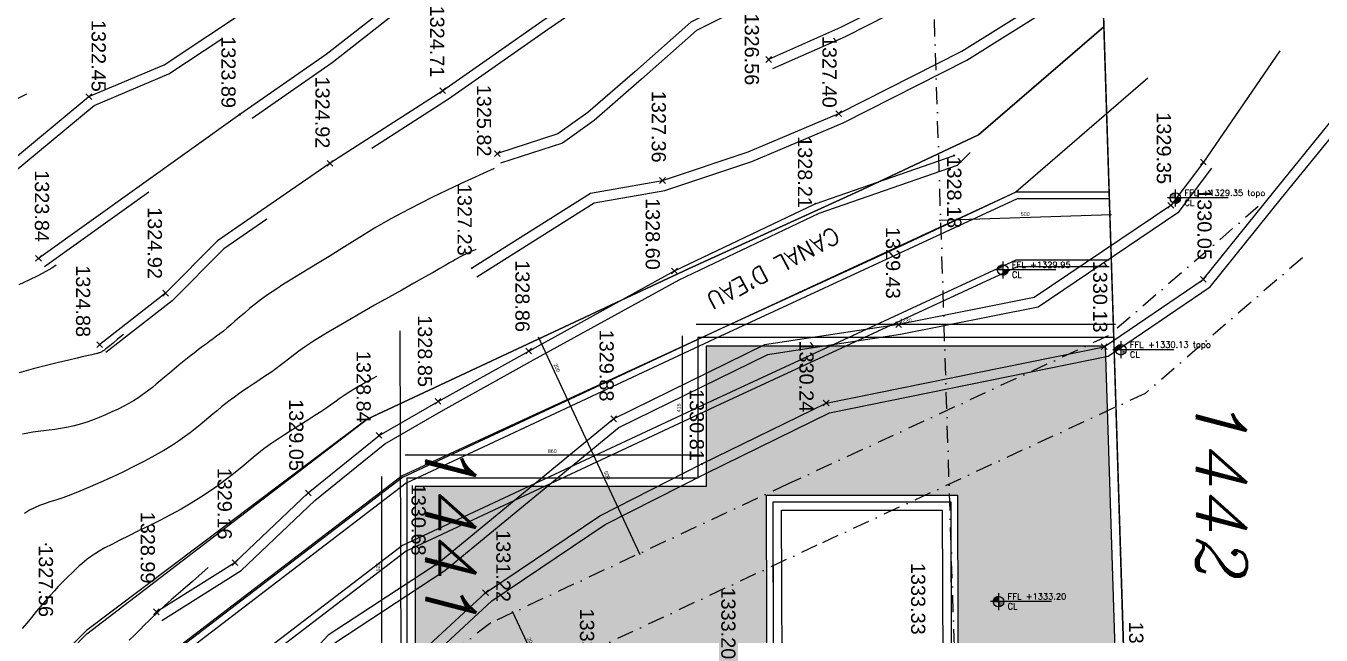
# Model space of a CAD drawing. Header units: centimetres. Extents: x 96271 to 179142, y 9855 to 112216.
# Drawn here: x 137751 to 141579, y 83187 to 84986 of the extents above; entities that cross this region are included whole.
import ezdxf
from ezdxf.enums import TextEntityAlignment as Align

# ---------------------------------------------------------------- set-up
doc = ezdxf.new("R2010")
doc.units = ezdxf.units.CM
doc.header["$LTSCALE"] = 100
doc.header["$MEASUREMENT"] = 0
doc.header["$PDSIZE"] = 0.2
doc.linetypes.add('DASHDOT', pattern=[1, 0.5, -0.25, 0, -0.25])
doc.linetypes.add('HIDDEN', pattern=[0.375, 0.25, -0.125])
doc.layers.get('0').update_dxf_attribs({"linetype": 'CONTINUOUS'})
doc.layers.get('DEFPOINTS').update_dxf_attribs({"linetype": 'CONTINUOUS'})
for name, color, linetype in [('A-Dim', 2, 'CONTINUOUS'), ('A-Otln-Lot Limit', 4, 'CONTINUOUS'), ('A-Setback', 3, 'DASHDOT'), ('A-Slab limit', 53, 'CONTINUOUS'), ('A-Wall-Prht', 2, 'CONTINUOUS'), ('C-TOPO-MAJR', 235, 'CONTINUOUS'), ('C-TOPO-MINR', 145, 'CONTINUOUS'), ("coupe aa'", 6, 'CONTINUOUS'), ('jal er', 5, 'CONTINUOUS'), ('LIM-1441', 7, 'CONTINUOUS'), ('NEW-LIM', 5, 'CONTINUOUS'), ('NUMEROPARCELLE', 7, 'CONTINUOUS'), ('plan-elevation level', 7, 'CONTINUOUS'), ('PLANTS', 75, 'CONTINUOUS'), ('V-NODE', 1, 'CONTINUOUS'), ('V-NODE-TEXT', 11, 'CONTINUOUS')]:
    doc.layers.add(name, color=color, linetype=linetype)
doc.layers.add('cadre', color=7, linetype='CONTINUOUS', lineweight=0)
doc.styles.add('I', font='ITALICC.SHX')
doc.styles.add('L120', font='simplex.shx', dxfattribs={"height": 0.35})
doc.styles.add('ROMAND', font='romand.shx', dxfattribs={"height": 10})
doc.styles.get("Standard").update_dxf_attribs({"font": 'arial.ttf'})
doc.styles.add('style', font='italicc.shx', dxfattribs={"height": 2})
doc.dimstyles.new('1-50', dxfattribs={"dimtxt": 11.25, "dimasz": 5, "dimexe": 5, "dimexo": 5, "dimgap": 5, "dimtad": 1, "dimdec": 1, "dimrnd": 0.5, "dimzin": 12, "dimdsep": 46, "dimtxsty": 'Standard', "dimblk": 'ARCHTICK', "dimcen": 0.09, "dimdle": 5, "dimadec": 0, "dimazin": 3, "dimtfac": 1, "dimtdec": 1, "dimtix": 1, "dimtofl": 0, "dimtmove": 1, "dimatfit": 3, "dimfxl": 5, "dimtolj": 1, "dimtzin": 0, "dimarcsym": 0})
pattern_1 = [(90, (894916.29, -703049.082), (14.2875, 7.14375), [0, -14.2875])]

# ---------------------------------------------------------------- blocks, each defined once
blk = doc.blocks.new('A$C5EE75B5F')
at = {"layer": 'C-TOPO-MAJR', "linetype": 'Continuous', "lineweight": -3}
blk.add_lwpolyline([(56.225, 21.206), (56.369, 21.034), (56.48, 20.902), (56.563, 20.803), (56.622, 20.732), (56.661, 20.682), (56.687, 20.649), (56.703, 20.626), (56.715, 20.608), (56.725, 20.589), (56.736, 20.569), (56.746, 20.548), (56.756, 20.527), (56.765, 20.505), (56.774, 20.483), (56.781, 20.461), (56.788, 20.44), (56.794, 20.418), (56.801, 20.388), (56.81, 20.343), (56.826, 20.274), (56.848, 20.173), (56.881, 20.032), (56.925, 19.843), (56.983, 19.597), (57.057, 19.291), (57.145, 18.934), (57.247, 18.539), (57.361, 18.121)], dxfattribs=at)
at = {"layer": 'C-TOPO-MINR', "linetype": 'Continuous', "lineweight": -3}
for points in [[(51.326, 32.165), (51.779, 31.171), (52.176, 30.343), (52.522, 29.658), (52.826, 29.094), (53.092, 28.628), (53.329, 28.237), (53.542, 27.898), (53.739, 27.589), (53.926, 27.29), (54.103, 26.999), (54.273, 26.717), (54.436, 26.446), (54.594, 26.187), (54.746, 25.941), (54.895, 25.709), (55.041, 25.492), (55.185, 25.293), (55.326, 25.108), (55.462, 24.939), (55.594, 24.783), (55.718, 24.639), (55.835, 24.506), (55.944, 24.383), (56.042, 24.269), (56.129, 24.162), (56.208, 24.061), (56.282, 23.962), (56.354, 23.864), (56.426, 23.764), (56.501, 23.659), (56.583, 23.547), (56.674, 23.427), (56.776, 23.295), (56.887, 23.154), (57.006, 23.008), (57.128, 22.859), (57.251, 22.71), (57.372, 22.565), (57.488, 22.425), (57.598, 22.295), (57.697, 22.176), (57.789, 22.065), (57.874, 21.959), (57.954, 21.854), (58.031, 21.746), (58.107, 21.633), (58.183, 21.509), (58.262, 21.371), (58.345, 21.218), (58.43, 21.05), (58.515, 20.87), (58.6, 20.682), (58.681, 20.488), (58.756, 20.291), (58.825, 20.094), (58.884, 19.9), (58.934, 19.711), (58.974, 19.528), (59.007, 19.35), (59.034, 19.177), (59.057, 19.009), (59.077, 18.845), (59.097, 18.686), (59.118, 18.531), (59.143, 18.38), (59.175, 18.228)], [(53.71, 31.637), (53.718, 31.621), (53.734, 31.584), (53.759, 31.532), (53.789, 31.467), (53.823, 31.394), (53.86, 31.316), (53.899, 31.238), (53.936, 31.164), (53.973, 31.095), (54.012, 31.025), (54.058, 30.946), (54.114, 30.848), (54.186, 30.724), (54.278, 30.564), (54.394, 30.361), (54.539, 30.106), (54.714, 29.793), (54.915, 29.434), (55.135, 29.043), (55.365, 28.634), (55.599, 28.222), (55.83, 27.822), (56.05, 27.447), (56.252, 27.112), (56.43, 26.829), (56.587, 26.592), (56.724, 26.394), (56.846, 26.227), (56.955, 26.084), (57.055, 25.957), (57.148, 25.837), (57.239, 25.718), (57.33, 25.592), (57.422, 25.46), (57.513, 25.323), (57.605, 25.183), (57.698, 25.041), (57.792, 24.9), (57.886, 24.76), (57.98, 24.623), (58.076, 24.49), (58.172, 24.361), (58.269, 24.234), (58.368, 24.109), (58.469, 23.985), (58.572, 23.86), (58.677, 23.734), (58.785, 23.605), (58.896, 23.472), (59.01, 23.333), (59.128, 23.182), (59.251, 23.017), (59.38, 22.834), (59.515, 22.63), (59.656, 22.4), (59.805, 22.14), (59.961, 21.851), (60.122, 21.537), (60.283, 21.209), (60.44, 20.874), (60.591, 20.542), (60.731, 20.221), (60.855, 19.921), (60.962, 19.65), (61.048, 19.414), (61.117, 19.211), (61.175, 19.031), (61.229, 18.871), (61.283, 18.722), (61.345, 18.578), (61.419, 18.434), (61.511, 18.281)], [(57.465, 28.686), (57.644, 28.368), (57.795, 28.111), (57.923, 27.903), (58.033, 27.732), (58.132, 27.588), (58.224, 27.458), (58.315, 27.33), (58.41, 27.194), (58.513, 27.04), (58.623, 26.87), (58.738, 26.69), (58.854, 26.505), (58.969, 26.32), (59.082, 26.141), (59.188, 25.972), (59.287, 25.819), (59.375, 25.685), (59.456, 25.567), (59.533, 25.46), (59.609, 25.359), (59.688, 25.259), (59.773, 25.155), (59.866, 25.042), (59.973, 24.915), (60.094, 24.769), (60.229, 24.605), (60.376, 24.421), (60.532, 24.218), (60.696, 23.996), (60.865, 23.754), (61.037, 23.492), (61.21, 23.211), (61.383, 22.911), (61.552, 22.598), (61.718, 22.28), (61.878, 21.964), (62.03, 21.657), (62.173, 21.366), (62.306, 21.099), (62.427, 20.863), (62.534, 20.662), (62.629, 20.494), (62.715, 20.355), (62.792, 20.238), (62.864, 20.14), (62.932, 20.055), (62.999, 19.978), (63.065, 19.904), (63.134, 19.829), (63.207, 19.751), (63.284, 19.669), (63.368, 19.583), (63.461, 19.49), (63.563, 19.391), (63.676, 19.283), (63.802, 19.167), (63.941, 19.041), (64.091, 18.907), (64.25, 18.769), (64.415, 18.628), (64.583, 18.487), (64.751, 18.349), (64.917, 18.215)], [(63.114, 23.712), (63.52, 23.248), (63.833, 22.891), (64.069, 22.622), (64.246, 22.423), (64.38, 22.275), (64.487, 22.161), (64.584, 22.061), (64.687, 21.956), (64.809, 21.833), (64.949, 21.693), (65.101, 21.541), (65.26, 21.381)], [(54.177, 19.217), (54.265, 19.095), (54.371, 18.912), (54.493, 18.68), (54.624, 18.409), (54.763, 18.111)], [(49.127, 18.341), (49.273, 18.044)]]:
    blk.add_lwpolyline(points, dxfattribs=at)
at = {"layer": "coupe aa'", "linetype": 'HIDDEN', "flags": 128}
blk.add_lwpolyline([(18.622, 29.262), (100.399, 29.522)], dxfattribs=at)
at = {"layer": 'jal er', "flags": 128}
for points, elevation in [([(68.111, 27.26), (66.112, 29.92), (64.093, 32.099), (61.839, 35.447), (60.321, 38.441), (58.54, 42.08), (56.872, 50.319), (54.824, 53.336), (52.201, 55.448), (50.113, 57.149), (48.368, 58.215), (46.738, 59.059), (43.305, 60.353)], 1331.25), ([(67.871, 27.08), (65.881, 29.728), (63.857, 31.912), (61.58, 35.295), (60.052, 38.307), (58.254, 41.983), (56.59, 50.2), (54.601, 53.131), (52.012, 55.215), (49.939, 56.904), (48.221, 57.954), (46.616, 58.785), (43.199, 60.072)], 1331.25), ([(47.852, 55.397), (51.136, 53.133)], 1329.178), ([(51.317, 53.373), (52.634, 52.38), (55.421, 48.251), (56.231, 44.181), (56.828, 40.252), (58.973, 35.867), (63.21, 30.711), (65.343, 27.456), (68.218, 24.796)], 1329.209), ([(54.267, 31.5), (52.058, 35.013), (51.679, 37.143), (50.837, 39.676), (49.702, 42.355), (47.862, 45.996), (46.37, 48.373), (44.78, 49.938), (43.677, 51.108), (40.834, 52.844)], 1327.23), ([(54.521, 31.66), (52.343, 35.123), (51.971, 37.217), (51.118, 39.782), (49.974, 42.481), (48.124, 46.144), (46.605, 48.562), (44.994, 50.148), (43.868, 51.343), (40.99, 53.1)], 1327.23), ([(51.136, 53.133), (52.413, 52.171), (55.139, 48.133), (55.935, 44.129), (56.538, 40.162), (58.719, 35.704), (62.968, 30.533), (65.112, 27.261), (68.014, 24.576)], 1329.209), ([(41.178, 50.224), (42.567, 49.107), (44.425, 47.444), (45.879, 44.928), (47.163, 42.411), (48.104, 40.279)], 1327.03), ([(41.366, 50.458), (42.761, 49.336), (44.661, 47.635), (46.143, 45.071), (47.434, 42.54), (48.378, 40.4)], 1327.03), ([(38.874, 48.665), (42.13, 47.222), (43.858, 44.642), (45.313, 42.194), (46.428, 39.796), (47.25, 38.154), (48.691, 36.526), (49.903, 35.122), (50.573, 34.183), (51.171, 32.358)], 1326.096), ([(38.752, 48.391), (41.929, 46.983), (43.604, 44.482), (45.047, 42.054), (46.158, 39.666), (46.999, 37.985), (48.465, 36.329), (49.667, 34.937), (50.302, 34.046), (50.886, 32.265)], 1326.096), ([(51.223, 45.864), (50.854, 46.244)], 1328.99), ([(64.419, 22.18), (62.965, 24.506), (60.907, 26.672), (59.209, 28.766), (58.205, 30.511), (56.717, 33.188), (54.35, 37.499), (52.366, 41.661), (50.94, 45.766)], 1328.99), ([(64.673, 22.339), (63.203, 24.691), (61.133, 26.87), (59.457, 28.936), (58.466, 30.659), (56.98, 33.333), (54.617, 37.636), (52.644, 41.775), (51.223, 45.864)], 1328.99), ([(39.926, 43.848), (40.631, 42.962), (43.147, 39.183), (43.976, 37.971), (46.979, 33.577), (49.026, 30.646), (51.169, 27.318), (53.466, 23.985), (55.007, 22.453), (56.528, 20.507)], 1324.872), ([(38.98, 40.275), (41.505, 36.808), (43.587, 33.59), (46.534, 29.032), (47.961, 27.198), (49.732, 24.648), (53.982, 18.697)], 1323.699), ([(51.288, 17.672), (49.202, 20.186), (48.266, 22.41), (46.568, 24.963), (44.689, 27.473), (43.405, 29.474), (41.728, 32.187), (40.667, 33.853), (38.52, 36.658), (37.079, 38.193), (35.32, 39.888)], 1322.87)]:
    blk.add_lwpolyline(points, dxfattribs=dict(at, elevation=elevation))
at = {"layer": 'jal er', "linetype": 'HIDDEN', "ltscale": 0.3, "flags": 128}
for points, elevation in [([(40.161, 44.035), (40.874, 43.139), (43.396, 39.351), (44.224, 38.14), (47.226, 33.747), (49.275, 30.813), (51.419, 27.484), (53.697, 24.178), (55.232, 22.652), (56.764, 20.692)], 1324.872), ([(39.223, 40.452), (41.752, 36.978), (43.839, 33.753), (46.779, 29.206), (48.203, 27.376), (49.977, 24.821), (54.226, 18.871)], 1323.699), ([(51.519, 17.863), (49.461, 20.343), (48.532, 22.552), (46.813, 25.136), (44.936, 27.644), (43.659, 29.634), (41.982, 32.346), (40.913, 34.025), (38.749, 36.852), (37.293, 38.404), (35.528, 40.104)], 1322.87)]:
    blk.add_lwpolyline(points, dxfattribs=dict(at, elevation=elevation))
at = {"layer": 'LIM-1441', "color": 1, "elevation": 1345.562}
blk.add_lwpolyline([(36.854, 49.863), (88.453, 51.506), (88.422, 39.625), (92.101, 23.471), (93.457, 17.516), (93.028, 12.883), (92.182, 10.475), (30.787, 11.689), (29.771, 13.243), (24.777, 18.653), (24.929, 24.436), (25.298, 31.574), (25.57, 38.291), (24.799, 43.04), (29.206, 42.338), (36.853, 49.863)], dxfattribs=at)
at = {"layer": 'NEW-LIM', "color": 4, "linetype": 'HIDDEN', "elevation": 1345.562}
for points in [[(47.143, 50.19), (50.329, 46.49), (51.941, 43.054), (54.292, 37.917), (58.728, 28.415), (64.976, 20.114), (68.283, 16.827), (72.89, 14.031), (79.316, 10.716)], [(49.711, 50.273), (52.024, 47.587), (53.756, 43.895), (56.107, 38.756), (60.401, 29.446), (66.555, 21.398), (69.517, 18.418), (73.928, 15.893), (83.041, 10.7)]]:
    blk.add_lwpolyline(points, dxfattribs=at)
at = {"layer": 'V-NODE', "color": 7, "lineweight": -2}
for p, q in [((51.051, 53.048, 1330.853), (51.221, 53.218, 1330.853)), ((51.051, 53.218, 1330.853), (51.221, 53.048, 1330.853)), ((51.119, 53.116, 1329.209), (51.153, 53.15, 1329.209)), ((51.119, 53.15, 1329.209), (51.153, 53.116, 1329.209)), ((54.516, 53.046, 1331.722), (54.686, 53.216, 1331.722)), ((54.516, 53.216, 1331.722), (54.686, 53.046, 1331.722)), ((54.584, 53.114, 1330.047), (54.618, 53.148, 1330.047)), ((54.584, 53.148, 1330.047), (54.618, 53.114, 1330.047)), ((52.328, 52.086, 1330.884), (52.498, 52.256, 1330.884)), ((52.328, 52.256, 1330.884), (52.498, 52.086, 1330.884)), ((52.396, 52.154, 1329.35), (52.43, 52.188, 1329.35)), ((52.396, 52.188, 1329.35), (52.43, 52.154, 1329.35)), ((56.505, 50.115, 1331.802), (56.675, 50.285, 1331.802)), ((56.505, 50.285, 1331.802), (56.675, 50.115, 1331.802)), ((56.573, 50.183, 1330.127), (56.607, 50.217, 1330.127)), ((56.573, 50.217, 1330.127), (56.607, 50.183, 1330.127)), ((50.923, 45.749, 1328.176), (50.957, 45.783, 1328.176)), ((50.923, 45.783, 1328.176), (50.957, 45.749, 1328.176)), ((55.85, 44.044, 1330.884), (56.02, 44.214, 1330.884)), ((55.85, 44.214, 1330.884), (56.02, 44.044, 1330.884)), ((55.918, 44.112, 1329.432), (55.952, 44.146, 1329.432)), ((55.918, 44.146, 1329.432), (55.952, 44.112, 1329.432)), ((49.617, 42.27, 1328.905), (49.787, 42.44, 1328.905)), ((49.617, 42.44, 1328.905), (49.787, 42.27, 1328.905)), ((49.685, 42.338, 1327.396), (49.719, 42.372, 1327.396)), ((49.685, 42.372, 1327.396), (49.719, 42.338, 1327.396)), ((58.169, 41.898, 1331.917), (58.339, 42.068, 1331.917)), ((58.169, 42.068, 1331.917), (58.339, 41.898, 1331.917)), ((58.237, 41.966, 1330.242), (58.271, 42, 1330.242)), ((58.237, 42, 1330.242), (58.271, 41.966, 1330.242)), ((52.349, 41.644, 1328.206), (52.383, 41.678, 1328.206)), ((52.349, 41.678, 1328.206), (52.383, 41.644, 1328.206)), ((48.019, 40.194, 1328.239), (48.189, 40.364, 1328.239)), ((48.019, 40.364, 1328.239), (48.189, 40.194, 1328.239)), ((48.087, 40.262, 1326.564), (48.121, 40.296, 1326.564)), ((48.087, 40.296, 1326.564), (48.121, 40.262, 1326.564)), ((60.035, 38.29, 1330.814), (60.069, 38.324, 1330.814)), ((60.035, 38.324, 1330.814), (60.069, 38.29, 1330.814)), ((54.265, 37.414, 1330.27), (54.435, 37.584, 1330.27)), ((54.265, 37.584, 1330.27), (54.435, 37.414, 1330.27)), ((51.594, 37.058, 1328.905), (51.764, 37.228, 1328.905)), ((51.594, 37.228, 1328.905), (51.764, 37.058, 1328.905)), ((51.662, 37.126, 1327.358), (51.696, 37.16, 1327.358)), ((51.662, 37.16, 1327.358), (51.696, 37.126, 1327.358)), ((54.333, 37.482, 1328.595), (54.367, 37.516, 1328.595)), ((54.333, 37.516, 1328.595), (54.367, 37.482, 1328.595)), ((58.634, 35.619, 1330.884), (58.804, 35.789, 1330.884)), ((58.634, 35.789, 1330.884), (58.804, 35.619, 1330.884)), ((58.702, 35.687, 1329.885), (58.736, 35.721, 1329.885)), ((58.702, 35.721, 1329.885), (58.736, 35.687, 1329.885)), ((56.632, 33.103, 1330.534), (56.802, 33.273, 1330.534)), ((56.632, 33.273, 1330.534), (56.802, 33.103, 1330.534)), ((56.7, 33.171, 1328.859), (56.734, 33.205, 1328.859)), ((56.7, 33.205, 1328.859), (56.734, 33.171, 1328.859)), ((50.801, 32.18, 1327.491), (50.971, 32.35, 1327.491)), ((50.801, 32.35, 1327.491), (50.971, 32.18, 1327.491)), ((50.869, 32.248, 1325.816), (50.903, 32.282, 1325.816)), ((50.869, 32.282, 1325.816), (50.903, 32.248, 1325.816)), ((63.772, 31.827, 1332.9), (63.942, 31.997, 1332.9)), ((63.772, 31.997, 1332.9), (63.942, 31.827, 1332.9)), ((63.84, 31.895, 1331.225), (63.874, 31.929, 1331.225)), ((63.84, 31.929, 1331.225), (63.874, 31.895, 1331.225)), ((54.25, 31.483, 1327.23), (54.284, 31.517, 1327.23)), ((54.25, 31.517, 1327.23), (54.284, 31.483, 1327.23)), ((48.941, 30.561, 1326.389), (49.111, 30.731, 1326.389)), ((48.941, 30.731, 1326.389), (49.111, 30.561, 1326.389)), ((49.009, 30.629, 1324.714), (49.043, 30.663, 1324.714)), ((49.009, 30.663, 1324.714), (49.043, 30.629, 1324.714)), ((49.009, 30.629, 1324.714), (49.043, 30.663, 1324.714)), ((49.009, 30.663, 1324.714), (49.043, 30.629, 1324.714)), ((58.12, 30.426, 1330.523), (58.29, 30.596, 1330.523)), ((58.12, 30.596, 1330.523), (58.29, 30.426, 1330.523)), ((58.188, 30.494, 1328.848), (58.222, 30.528, 1328.848)), ((58.188, 30.528, 1328.848), (58.222, 30.494, 1328.848)), ((62.883, 30.448, 1330.884), (63.053, 30.618, 1330.884)), ((62.883, 30.618, 1330.884), (63.053, 30.448, 1330.884)), ((62.951, 30.516, 1330.682), (62.985, 30.55, 1330.682)), ((62.951, 30.55, 1330.682), (62.985, 30.516, 1330.682)), ((59.124, 28.681, 1330.513), (59.294, 28.851, 1330.513)), ((59.124, 28.851, 1330.513), (59.294, 28.681, 1330.513)), ((59.192, 28.749, 1328.838), (59.226, 28.783, 1328.838)), ((59.192, 28.783, 1328.838), (59.226, 28.749, 1328.838)), ((51.084, 27.233, 1326.547), (51.254, 27.403, 1326.547)), ((51.084, 27.403, 1326.547), (51.254, 27.233, 1326.547)), ((51.152, 27.301, 1324.921), (51.186, 27.335, 1324.921)), ((51.152, 27.335, 1324.921), (51.186, 27.301, 1324.921)), ((51.152, 27.301, 1324.872), (51.186, 27.335, 1324.872)), ((51.152, 27.335, 1324.872), (51.186, 27.301, 1324.872)), ((60.822, 26.587, 1330.665), (60.992, 26.757, 1330.665)), ((60.822, 26.757, 1330.665), (60.992, 26.587, 1330.665)), ((60.89, 26.655, 1329.053), (60.924, 26.689, 1329.053)), ((60.89, 26.689, 1329.053), (60.924, 26.655, 1329.053)), ((49.715, 24.631, 1323.89), (49.749, 24.665, 1323.89)), ((49.715, 24.665, 1323.89), (49.749, 24.631, 1323.89)), ((62.88, 24.421, 1330.665), (63.05, 24.591, 1330.665)), ((62.88, 24.591, 1330.665), (63.05, 24.421, 1330.665)), ((62.948, 24.489, 1329.161), (62.982, 24.523, 1329.161)), ((62.948, 24.523, 1329.161), (62.982, 24.489, 1329.161)), ((54.922, 22.368, 1326.547), (55.092, 22.538, 1326.547)), ((54.922, 22.538, 1326.547), (55.092, 22.368, 1326.547)), ((54.99, 22.436, 1324.925), (55.024, 22.47, 1324.925)), ((54.99, 22.47, 1324.925), (55.024, 22.436, 1324.925)), ((54.99, 22.436, 1324.872), (55.024, 22.47, 1324.872)), ((54.99, 22.47, 1324.872), (55.024, 22.436, 1324.872)), ((64.334, 22.095, 1330.665), (64.504, 22.265, 1330.665)), ((64.334, 22.265, 1330.665), (64.504, 22.095, 1330.665)), ((64.402, 22.163, 1328.99), (64.436, 22.197, 1328.99)), ((64.402, 22.197, 1328.99), (64.436, 22.163, 1328.99)), ((56.443, 20.422, 1326.547), (56.613, 20.592, 1326.547)), ((56.443, 20.592, 1326.547), (56.613, 20.422, 1326.547)), ((56.511, 20.49, 1324.876), (56.545, 20.524, 1324.876)), ((56.511, 20.524, 1324.876), (56.545, 20.49, 1324.876)), ((56.511, 20.49, 1324.872), (56.545, 20.524, 1324.872)), ((56.511, 20.524, 1324.872), (56.545, 20.49, 1324.872)), ((49.117, 20.101, 1324.122), (49.287, 20.271, 1324.122)), ((49.117, 20.271, 1324.122), (49.287, 20.101, 1324.122)), ((49.185, 20.169, 1322.447), (49.219, 20.203, 1322.447)), ((49.185, 20.203, 1322.447), (49.219, 20.169, 1322.447)), ((53.897, 18.612, 1325.374), (54.067, 18.782, 1325.374)), ((53.897, 18.782, 1325.374), (54.067, 18.612, 1325.374)), ((62.408, 18.896, 1327.557), (62.442, 18.93, 1327.557)), ((62.408, 18.93, 1327.557), (62.442, 18.896, 1327.557)), ((53.965, 18.68, 1323.836), (53.999, 18.714, 1323.836)), ((53.965, 18.714, 1323.836), (53.999, 18.68, 1323.836)), ((53.965, 18.68, 1323.699), (53.999, 18.714, 1323.699)), ((53.965, 18.714, 1323.699), (53.999, 18.68, 1323.699))]:
    blk.add_line(p, q, dxfattribs=at)
at = {"layer": 'cadre', "style": 'I', "flags": 4}
blk.add_attdef('NORD', text='', height=0.27, rotation=272.4891, dxfattribs=at).set_placement((17.235, 54.422), align=Align.MIDDLE)
blk.add_attdef('NORD', text='', height=0.27, rotation=272.4891, dxfattribs=at).set_placement((17.235, 54.422), align=Align.MIDDLE)
at = {"layer": 'NUMEROPARCELLE'}
for s, height, rotation, style, p in [('1442', 1.5, 0.1254, 'style', (58.175, 52.911, 1009.172)), ("CANAL D'EAU", 0.5, 298.0735, 'L120', (53.028, 42.208, 2674.552)), ('1441', 1.5, 0.1254, 'style', (59.503, 30.125, 1345.562))]:
    blk.add_text(s, height=height, rotation=rotation, dxfattribs=dict(at, style=style)).set_placement(p)
at = {"layer": 'V-NODE-TEXT', "color": 3, "linetype": 'ByBlock', "char_height": 0.42, "attachment_point": 4}
for s, insert in [('1330.05', (51.905, 53.165)), ('1329.35', (49.665, 51.964)), ('1332.91', (64.709, 51.146)), ('1330.13', (54.049, 50.079)), ('1328.18', (50.967, 45.766)), ('1333.33', (62.974, 44.7)), ('1329.43', (53.052, 43.957)), ('1327.40', (47.409, 42.079)), ('1328.21', (50.369, 41.355)), ('1330.24', (56.404, 41.398)), ('1326.56', (46.746, 39.783)), ('1333.20', (63.701, 39.088)), ('1330.81', (57.839, 38.156)), ('1327.36', (49.03, 37.031)), ('1328.60', (52.197, 36.853)), ('1329.88', (56.085, 35.489)), ('1333.08', (64.322, 34.911)), ('1328.86', (54.033, 33.001)), ('1331.22', (62.007, 32.437)), ('1325.82', (48.85, 31.866)), ('1327.23', (51.78, 31.291)), ('1324.71', (46.513, 30.481)), ('1328.85', (55.658, 30.119)), ('1330.68', (60.639, 29.931)), ('1328.84', (56.713, 28.306)), ('1324.92', (48.608, 27.091)), ('1329.05', (58.138, 26.314)), ('1323.89', (47.418, 24.311)), ('1329.16', (60.162, 24.199)), ('1324.92', (52.466, 22.134)), ('1328.99', (61.463, 21.925)), ('1322.45', (46.937, 20.472)), ('1324.88', (54.183, 20.013)), ('1323.84', (51.375, 18.796)), ('1327.56', (62.452, 18.913))]:
    blk.add_mtext(s, dxfattribs=dict(at, insert=insert))
blk = doc.blocks.new('CL-FFL-PLAN')
at = {"layer": 'plan-elevation level'}
h = blk.add_hatch(dxfattribs=at)
h.set_pattern_fill('DOTS', color=232, scale=9, angle=90, style=0)
h.set_pattern_definition(pattern_1)
h.paths.add_polyline_path([(-1229, 207), (-1229, 50), (-1385, 50, -0.414214)])
h = blk.add_hatch(dxfattribs=at)
h.set_pattern_fill('DOTS', color=232, scale=9, angle=90, style=0)
h.set_pattern_definition(pattern_1)
h.paths.add_polyline_path([(-1229, 50), (-1072, 50, -0.414214), (-1229, -106)])
at = {"layer": 'plan-elevation level', "color": 7, "ltscale": 111}
for p, q in [((337, 50), (-1463, 50)), ((-1229, 301), (-1229, -200))]:
    blk.add_line(p, q, dxfattribs=at)
blk.add_circle((-1229, 50), 156, dxfattribs=at)
at = {"layer": 'plan-elevation level', "color": 111, "ltscale": 111, "style": 'ROMAND'}
for s, p in [('CL', (-960, -180)), ('FFL', (-960, 110))]:
    blk.add_text(s, height=180, dxfattribs=at).set_placement(p)
for tag, p in [('FFL', (-424, 113)), ('CL', (-417, -180))]:
    blk.add_attdef(tag, p, '', height=180, dxfattribs=at)
blk = doc.blocks.new('_ArchTick')
at = {"color": 0, "linetype": 'ByBlock', "const_width": 0.15}
blk.add_lwpolyline([(-0.5, -0.5), (0.5, 0.5)], dxfattribs=at)
blk = doc.blocks.new('*D1398')
at = {"layer": 'A-Dim', "color": 0, "lineweight": -2, "transparency": 16777216}
blk.add_line((140960, 84427.6), (140450.2, 84411.3), dxfattribs=at)
at = {"layer": 'DEFPOINTS', "color": 0, "transparency": 16777216}
for p in [(140955, 84427.4), (140455.2, 84411.5), (140455.2, 84411.5)]:
    blk.add_point(p, dxfattribs=at)
at = {"layer": 'A-Dim', "color": 0, "lineweight": -2, "transparency": 16777216, "xscale": 5, "yscale": 5, "zscale": 5}
for p, rotation in [((140955, 84427.4), 1.82476670808426), ((140455.2, 84411.5), 181.8247667080843)]:
    blk.add_blockref('_ArchTick', p, dxfattribs=dict(at, rotation=rotation))
at = {"layer": 'A-Dim', "color": 0, "transparency": 16777216, "insert": (140704.7, 84430.2), "char_height": 11.25, "attachment_point": 5, "rotation": 1.8248}
blk.add_mtext('\\A1;500', dxfattribs=at)
blk = doc.blocks.new('*D1395')
at = {"layer": 'A-Dim', "color": 0, "lineweight": -2, "transparency": 16777216}
blk.add_line((139355.1, 83876.4), (139266.3, 84066.6), dxfattribs=at)
at = {"layer": 'DEFPOINTS', "color": 0, "transparency": 16777216}
for p in [(139268.4, 84062.1), (139268.4, 84062.1), (139353, 83880.9)]:
    blk.add_point(p, dxfattribs=at)
at = {"layer": 'A-Dim', "color": 0, "lineweight": -2, "transparency": 16777216, "xscale": 5, "yscale": 5, "zscale": 5}
for p, rotation in [((139268.4, 84062.1), 115.0284238095457), ((139353, 83880.9), 295.0284238095457)]:
    blk.add_blockref('_ArchTick', p, dxfattribs=dict(at, rotation=rotation))
at = {"layer": 'A-Dim', "color": 0, "transparency": 16777216, "insert": (139320.4, 83976), "char_height": 11.25, "attachment_point": 5, "rotation": 295.0284}
blk.add_mtext('\\A1;200', dxfattribs=at)
blk = doc.blocks.new('*D1428')
at = {"layer": 'A-Dim', "color": 0, "lineweight": -2, "transparency": 16777216}
blk.add_line((139566.7, 83423.3), (139350.9, 83885.4), dxfattribs=at)
at = {"layer": 'DEFPOINTS', "color": 0, "transparency": 16777216}
for p in [(139353, 83880.9), (139353, 83880.9), (139564.5, 83427.8)]:
    blk.add_point(p, dxfattribs=at)
at = {"layer": 'A-Dim', "color": 0, "lineweight": -2, "transparency": 16777216, "xscale": 5, "yscale": 5, "zscale": 5}
for p, rotation in [((139353, 83880.9), 115.0284238171862), ((139564.5, 83427.8), 295.0284238171862)]:
    blk.add_blockref('_ArchTick', p, dxfattribs=dict(at, rotation=rotation))
at = {"layer": 'A-Dim', "color": 0, "transparency": 16777216, "insert": (139468.5, 83658.9), "char_height": 11.25, "attachment_point": 5, "rotation": 295.0284}
blk.add_mtext('\\A1;500', dxfattribs=at)
blk = doc.blocks.new('*D1429')
at = {"layer": 'A-Dim', "color": 0, "lineweight": -2, "transparency": 16777216}
blk.add_line((139188.1, 83257.6), (139277, 83067.3), dxfattribs=at)
at = {"layer": 'DEFPOINTS', "color": 0, "transparency": 16777216}
for p in [(139190.2, 83253.1), (139274.8, 83071.9), (139274.8, 83071.9)]:
    blk.add_point(p, dxfattribs=at)
at = {"layer": 'A-Dim', "color": 0, "lineweight": -2, "transparency": 16777216, "xscale": 5, "yscale": 5, "zscale": 5}
for p, rotation in [((139190.2, 83253.1), 115.0284238171862), ((139274.8, 83071.9), 295.0284238171862)]:
    blk.add_blockref('_ArchTick', p, dxfattribs=dict(at, rotation=rotation))
at = {"layer": 'A-Dim', "color": 0, "transparency": 16777216, "insert": (139242.3, 83167), "char_height": 11.25, "attachment_point": 5, "rotation": 295.0284}
blk.add_mtext('\\A1;200', dxfattribs=at)
blk = doc.blocks.new('*D1466')
at = {"layer": 'A-Dim', "color": 0, "lineweight": -2, "transparency": 16777216}
blk.add_line((138802.9, 83120.3), (138802.9, 83655.3), dxfattribs=at)
at = {"layer": 'DEFPOINTS', "color": 0, "transparency": 16777216}
for p in [(138802.9, 83650.3), (138876.6, 83650.3), (138876.6, 83125.3)]:
    blk.add_point(p, dxfattribs=at)
at = {"layer": 'A-Dim', "color": 0, "lineweight": -2, "transparency": 16777216, "xscale": 5, "yscale": 5, "zscale": 5}
for p, rotation in [((138802.9, 83650.3), 90), ((138802.9, 83125.3), 270)]:
    blk.add_blockref('_ArchTick', p, dxfattribs=dict(at, rotation=rotation))
at = {"layer": 'A-Dim', "color": 0, "transparency": 16777216, "insert": (138792.2, 83387.8), "char_height": 11.25, "attachment_point": 5, "rotation": 90}
blk.add_mtext('\\A1;525', dxfattribs=at)
blk = doc.blocks.new('*D1467')
at = {"layer": 'A-Dim', "color": 0, "lineweight": -2, "transparency": 16777216}
blk.add_line((138871.6, 83719.2), (139741.6, 83719.2), dxfattribs=at)
at = {"layer": 'DEFPOINTS', "color": 0, "transparency": 16777216}
for p in [(139736.6, 83719.2), (138876.6, 83650.3), (139736.6, 83650.3)]:
    blk.add_point(p, dxfattribs=at)
at = {"layer": 'A-Dim', "color": 0, "lineweight": -2, "transparency": 16777216, "xscale": 5, "yscale": 5, "zscale": 5, "rotation": 180}
blk.add_blockref('_ArchTick', (138876.6, 83719.2), dxfattribs=at)
at = {"layer": 'A-Dim', "color": 0, "lineweight": -2, "transparency": 16777216, "xscale": 5, "yscale": 5, "zscale": 5}
blk.add_blockref('_ArchTick', (139736.6, 83719.2), dxfattribs=at)
at = {"layer": 'A-Dim', "color": 0, "transparency": 16777216, "insert": (139306.6, 83730), "char_height": 11.25, "attachment_point": 5}
blk.add_mtext('\\A1;860', dxfattribs=at)
blk = doc.blocks.new('*D1468')
at = {"layer": 'A-Dim', "color": 0, "lineweight": -2, "transparency": 16777216}
blk.add_line((139691.4, 83645.3), (139691.4, 84070.3), dxfattribs=at)
at = {"layer": 'DEFPOINTS', "color": 0, "transparency": 16777216}
for p in [(139691.4, 84065.3), (139736.6, 84065.3), (139736.6, 83650.3)]:
    blk.add_point(p, dxfattribs=at)
at = {"layer": 'A-Dim', "color": 0, "lineweight": -2, "transparency": 16777216, "xscale": 5, "yscale": 5, "zscale": 5}
for p, rotation in [((139691.4, 84065.3), 90), ((139691.4, 83650.3), 270)]:
    blk.add_blockref('_ArchTick', p, dxfattribs=dict(at, rotation=rotation))
at = {"layer": 'A-Dim', "color": 0, "transparency": 16777216, "insert": (139680.7, 83857.8), "char_height": 11.25, "attachment_point": 5, "rotation": 90}
blk.add_mtext('\\A1;415', dxfattribs=at)
blk = doc.blocks.new('*D1469')
at = {"layer": 'A-Dim', "color": 0, "lineweight": -2, "transparency": 16777216}
blk.add_line((139731.6, 84105.3), (140971.5, 84105.3), dxfattribs=at)
at = {"layer": 'DEFPOINTS', "color": 0, "transparency": 16777216}
for p in [(140966.5, 84105.3), (139736.6, 84065.3), (140966.5, 84065.3)]:
    blk.add_point(p, dxfattribs=at)
at = {"layer": 'A-Dim', "color": 0, "lineweight": -2, "transparency": 16777216, "xscale": 5, "yscale": 5, "zscale": 5, "rotation": 180}
blk.add_blockref('_ArchTick', (139736.6, 84105.3), dxfattribs=at)
at = {"layer": 'A-Dim', "color": 0, "lineweight": -2, "transparency": 16777216, "xscale": 5, "yscale": 5, "zscale": 5}
blk.add_blockref('_ArchTick', (140966.5, 84105.3), dxfattribs=at)
at = {"layer": 'A-Dim', "color": 0, "transparency": 16777216, "insert": (140351.5, 84116.1), "char_height": 11.25, "attachment_point": 5}
blk.add_mtext('\\A1;1230', dxfattribs=at)

msp = doc.modelspace()

# ---------------------------------------------------------------- hatches: boundary and pattern name
at = {"layer": 'PLANTS'}
h = msp.add_hatch(dxfattribs=at)
h.set_pattern_fill('AR-SAND', color=256, scale=20)
h.set_pattern_definition([(37.5, (149663.154, 69378.014), (-1.259867, 38.536475), [0, -30.4, 0, -34, 0, -32.5]), (7.5, (149663.154, 69378.014), (35.39553, 56.44292), [0, -16.4, 0, -27.4, 0, -10.5]), (327.5, (149638.554, 69378.014), (62.28284, 0.11318), [0, -10, 0, -36, 0, -47]), (317.5, (149638.554, 69378.014), (60.12253, 17.55351), [0, -5, 0, -23.6, 0, -27])])
edge = h.paths.add_edge_path()
edge.add_line((138541.559, 81820.999), (138541.559, 82775.329))
edge.add_line((138541.559, 82775.329), (138901.559, 82775.329))
edge.add_line((138901.559, 82775.329), (138936.559, 82775.329))
edge.add_line((138936.559, 82775.329), (139151.559, 82775.329))
edge.add_line((139151.559, 82775.329), (139211.559, 82775.329))
edge.add_line((139211.559, 82775.329), (139426.559, 82775.329))
edge.add_line((139426.559, 82775.329), (139491.559, 82775.329))
edge.add_line((139491.559, 82775.329), (139706.559, 82775.329))
edge.add_line((139706.559, 82775.329), (139736.559, 82775.329))
edge.add_line((139736.559, 82775.329), (139736.559, 82835.329))
edge.add_line((139736.559, 82835.329), (139941.559, 82835.329))
edge.add_line((139941.559, 82835.329), (139939.518, 83600.319))
edge.add_line((139939.518, 83600.319), (140504.518, 83600.319))
edge.add_line((140504.518, 83600.319), (140505.052, 83400.329))
edge.add_line((140505.052, 83400.329), (140506.559, 83400.329))
edge.add_line((140506.559, 83400.329), (140506.559, 82835.329))
edge.add_line((140506.559, 82835.329), (140980.664, 82835.329))
edge.add_line((140980.664, 82835.329), (140942.274, 84040.329))
edge.add_line((140942.274, 84040.329), (139761.559, 84040.329))
edge.add_line((139761.559, 84040.329), (139761.559, 83625.329))
edge.add_line((139761.559, 83625.329), (138901.559, 83625.329))
edge.add_line((138901.559, 83625.329), (138901.559, 83100.329))
edge.add_line((138901.559, 83100.329), (138201.559, 83100.329))
edge.add_line((138201.559, 83100.329), (138201.559, 81505.183))
edge.add_arc((138661.559, 80820.329), 825, 90, 123.88831, ccw=False)
edge.add_line((138661.559, 81645.329), (138876.559, 81645.329))
edge.add_line((138876.559, 81645.329), (138876.559, 81670.329))
edge.add_line((138876.559, 81670.329), (138876.559, 81819.659))
edge.add_line((138876.559, 81819.659), (138541.559, 81820.999))

# ---------------------------------------------------------------- linework, layer by layer
at = {"layer": 'A-Otln-Lot Limit'}
for points in [[(136965.712, 80479.123), (137206.535, 80394.564), (137669.865, 80351.712), (139880.741, 80855.19), (141068.865, 80851.94), (140904.471, 86012.018), (140151.894, 86776.773), (140222.083, 87217.518), (139747.22, 87140.456), (139010.375, 87171.007), (138361.687, 87204.5), (137783.533, 87219.682), (137242.113, 86719.747), (137087.264, 86618.541), (136965.712, 80479.08)], [(136990.416, 81730.376), (137332.339, 82401.262), (137605.16, 82859.262), (137930.306, 83190.211), (138759.66, 83824.578), (139709.858, 84268.237), (140223.586, 84503.277), (140567.126, 84664.487), (140937.177, 84983.113)], [(141067.674, 84831.553), (140676.875, 84495.062), (139793.77, 84086.69), (138863.934, 83652.538), (138063.055, 83039.951), (137764.679, 82736.25), (137507.537, 82304.572), (137168.607, 81639.559)]]:
    msp.add_lwpolyline(points, dxfattribs=at)
at = {"layer": 'A-Setback'}
msp.add_lwpolyline([(140559.009, 81153.336), (140410.95, 85800.674), (139618.405, 86606.045), (139624.608, 86644.996), (138745.22, 86680.475), (137970.463, 86711.734), (137582.107, 86353.135), (137469.619, 80671.512), (137649.878, 80654.841), (139847.419, 81155.283)], close=True, dxfattribs=at)
for points in [[(141393.919, 84452.654), (140950.164, 84070.567), (140004.469, 83633.251), (139124.62, 83222.439), (138394.927, 82664.302), (138104.345, 82368.535), (137928.014, 82072.517), (137638.607, 81504.673)], [(141524.417, 84301.094), (141059.48, 83900.768), (140088.748, 83451.875), (139228.894, 83050.399), (138527.676, 82514.042), (138263.864, 82245.523), (138103.213, 81975.827), (137816.799, 81413.856)]]:
    msp.add_lwpolyline(points, dxfattribs=at)
at = {"layer": 'A-Slab limit'}
for points in [[(139959.518, 83580.319), (140484.518, 83580.319), (140486.559, 82835.329)], [(139961.559, 82835.329), (139959.518, 83580.319)]]:
    msp.add_lwpolyline(points, dxfattribs=at)
at = {"layer": 'A-Wall-Prht'}
for p, q in [((139961.559, 82835.329), (139959.518, 83580.319)), ((139959.518, 83580.319), (140484.518, 83580.319)), ((139986.559, 82835.329), (139984.518, 83555.319)), ((139984.518, 83555.319), (140459.518, 83555.319)), ((140459.518, 83555.319), (140461.559, 82835.329)), ((140484.518, 83580.319), (140486.559, 82835.329))]:
    msp.add_line(p, q, dxfattribs=at)
for points in [[(140952.799, 84495.062), (140676.875, 84495.062), (139793.77, 84086.69), (138863.934, 83652.538), (138063.055, 83039.951), (137764.679, 82736.25), (137010.4, 82736.25), (136973.348, 80864.809)], [(140952.799, 84475.062), (140681.275, 84475.062), (139802.198, 84068.552), (138874.361, 83635.334), (138076.329, 83024.925), (137768.154, 82711.25), (137034.91, 82711.25), (136998.343, 80864.314)], [(140952.799, 84294.034), (140676.875, 84294.034), (139793.77, 83885.662), (138863.934, 83451.511), (138063.055, 82838.923), (137764.679, 82535.223), (137010.4, 82535.223), (136973.348, 80663.781)], [(140952.799, 84274.034), (140681.275, 84274.034), (139802.198, 83867.524), (138874.361, 83434.307), (138076.329, 82823.897), (137768.154, 82510.223), (137034.91, 82510.223), (136998.343, 80663.286)], [(141005.67, 82835.533), (140966.49, 84065.329), (139736.559, 84065.329), (139736.559, 83650.329), (138876.559, 83650.329), (138876.559, 83125.329), (138176.559, 83125.329), (138176.559, 81456.548)], [(140980.657, 82835.533), (140942.274, 84040.329), (139761.559, 84040.329), (139761.559, 83625.329), (138901.559, 83625.329), (138901.559, 83100.329), (138201.559, 83100.329), (138201.559, 81505.183)], [(139941.559, 82835.329), (139939.518, 83600.319), (140504.518, 83600.319), (140506.559, 82835.329)]]:
    msp.add_lwpolyline(points, dxfattribs=at)

# ---------------------------------------------------------------- block references
at = {"xscale": 100, "yscale": 100, "zscale": 100, "rotation": 270.0000000000001}
msp.add_blockref('A$C5EE75B5F', (135918.102, 89697.42, -134556.2), dxfattribs=at)
at = {"layer": 'plan-elevation level'}
ref = msp.add_blockref('CL-FFL-PLAN', (141271.176, 84472.812), dxfattribs=dict(at, xscale=0.09982510700227937, yscale=0.09982510700227937, zscale=0.09982510700227937))
ref.add_attrib('FFL', '+1329.35 topo', (141228.853, 84484.045), dxfattribs={"layer": '0', "color": 111, "ltscale": 111, "height": 17.96852, "style": 'ROMAND'})
ref = msp.add_blockref('CL-FFL-PLAN', (140761.347, 84260.336), dxfattribs=dict(at, xscale=0.09982510700227937, yscale=0.09982510700227937, zscale=0.09982510700227937))
ref.add_attrib('FFL', '+1329.95', (140719.024, 84271.569), dxfattribs={"layer": '0', "color": 111, "ltscale": 111, "height": 17.9685, "style": 'ROMAND'})
ref = msp.add_blockref('CL-FFL-PLAN', (141110.101, 84024.401), dxfattribs=dict(at, xscale=0.09982510700227937, yscale=0.09982510700227937, zscale=0.09982510700227937))
ref.add_attrib('FFL', '+1330.13 topo', (141067.778, 84035.634), dxfattribs={"layer": '0', "color": 111, "ltscale": 111, "height": 17.96852, "style": 'ROMAND'})
ref = msp.add_blockref('CL-FFL-PLAN', (140748.569, 83280.57), dxfattribs=dict(at, xscale=0.09982510700227937, yscale=0.09982510700227937, zscale=0.09982510700227937))
ref.add_attrib('FFL', '+1333.20', (140706.246, 83291.803), dxfattribs={"layer": '0', "color": 111, "ltscale": 111, "height": 17.9685, "style": 'ROMAND'})
ref = msp.add_blockref('CL-FFL-PLAN', (140748.569, 83280.57), dxfattribs=dict(at, xscale=0.09982510700227937, yscale=0.09982510700227937, zscale=0.09982510700227937))
ref.add_attrib('FFL', '+1333.20', (140706.246, 83291.803), dxfattribs={"layer": '0', "color": 111, "ltscale": 111, "height": 17.9685, "style": 'ROMAND'})

# ---------------------------------------------------------------- dimensions: what is measured, and where the dimension line sits
at = {"layer": 'A-Dim'}
for p1, p2, distance, picture, middle in [((140954.954, 84427.414), (140455.208, 84411.492), 0, '*D1398', (140704.739, 84430.191)), ((139736.559, 84065.329), (140966.49, 84065.329), 40.016, '*D1469', (140351.525, 84116.093)), ((139353.01, 83880.894), (139268.397, 84062.113), 0, '*D1395', (139320.439, 83976.049)), ((139736.559, 83650.329), (139736.559, 84065.329), 45.126, '*D1468', (139680.69, 83857.829)), ((139564.544, 83427.845), (139353.01, 83880.894), 0, '*D1428', (139468.512, 83658.915)), ((138876.559, 83650.329), (139736.559, 83650.329), 68.91, '*D1467', (139306.559, 83729.983)), ((138876.559, 83125.329), (138876.559, 83650.329), 73.664, '*D1466', (138792.151, 83387.829)), ((139190.236, 83253.076), (139274.85, 83071.856), 0, '*D1429', (139242.278, 83167.011))]:
    dim = msp.add_aligned_dim(p1=p1, p2=p2, distance=distance, dimstyle='1-50', override={"dimse1": 1, "dimse2": 1}, dxfattribs=at)
    dim.commit()
    dim.dimension.update_dxf_attribs({"geometry": picture, "text_midpoint": middle})

doc.saveas('drawing.dxf')
